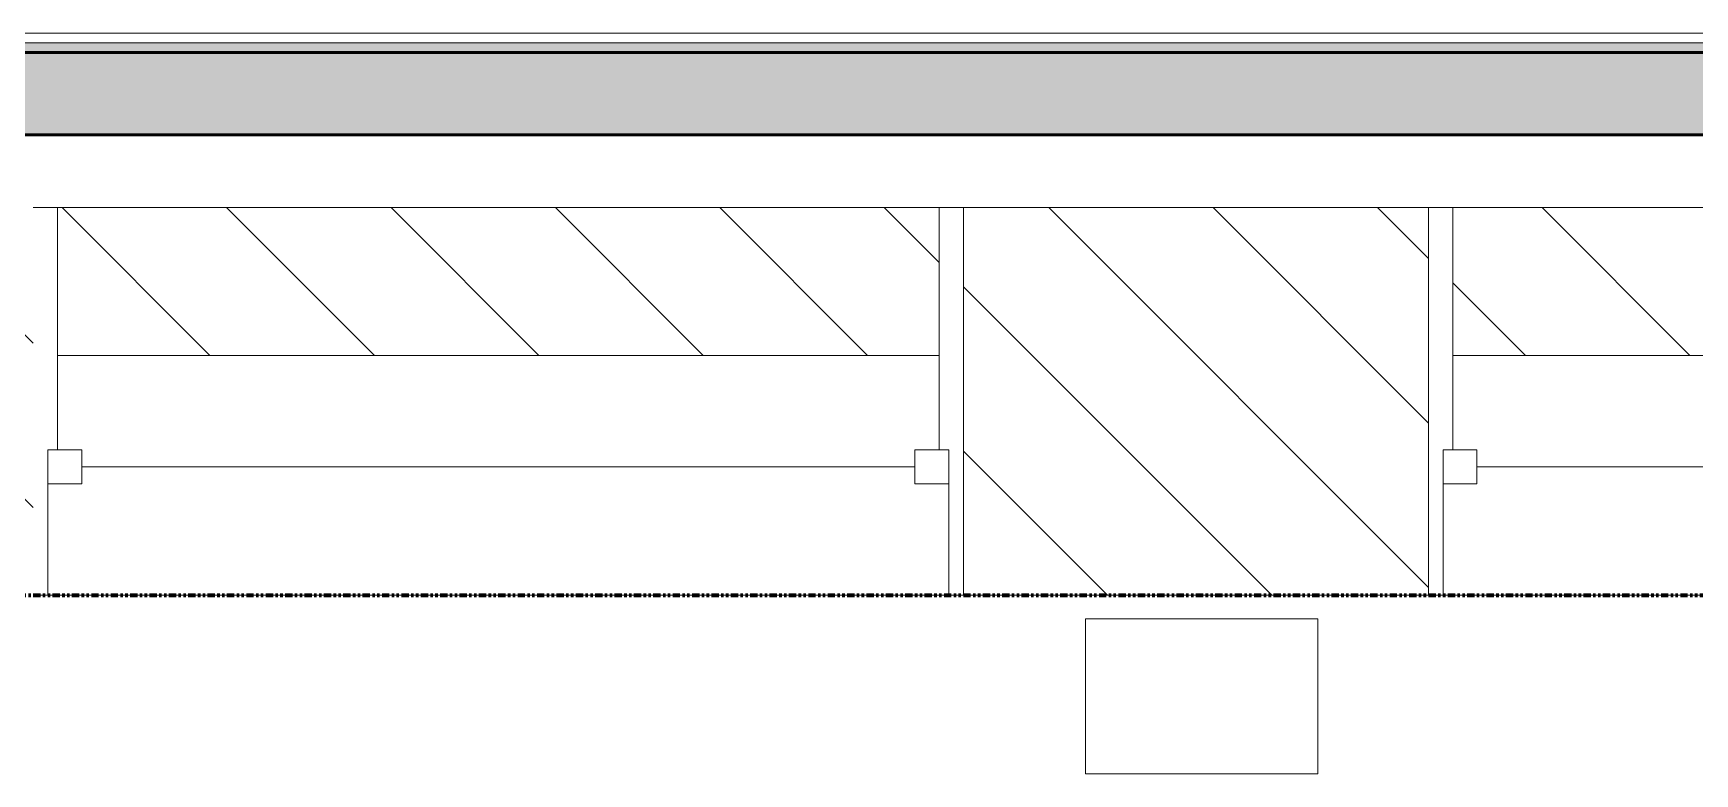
# Model space of a CAD drawing. Header units: inches. Extents: x -897 to 1409, y -1054 to 924.
# Drawn here: x 213.3 to 299, y -252.5 to -214.2 of the extents above; entities that cross this region are included whole.
import ezdxf

# ---------------------------------------------------------------- set-up
doc = ezdxf.new("R2010")
doc.units = ezdxf.units.IN
doc.header["$MEASUREMENT"] = 0
doc.linetypes.add('Double Dash 3_8_', pattern=[1, 0.375, -0.125, 0.125, -0.125, 0.125, -0.125])
for name, color, linetype, lineweight in [('A-DETL', 90, 'Continuous', 13), ('A-GLAZ', 151, 'Continuous', 13), ('A-WALL', 113, 'Continuous', 13), ('A-WALL-PATT', 111, 'Continuous', 13), ('I-WALL', 2, 'Continuous', 13), ('M-EQPM', 50, 'Continuous', 13), ('Q-SPCQ', 91, 'Continuous', 13)]:
    doc.layers.add(name, color=color, linetype=linetype, lineweight=lineweight)
pattern_1 = [(135, (0, 0), (-4.24264, -4.24264), [])]

# ---------------------------------------------------------------- blocks, each defined once
blk = doc.blocks.new('Double Hung - 48_ x 88_-2956991-7TH FLOOR TELECOM PLAN')
at = {"layer": 'A-GLAZ', "color": 133, "lineweight": 20}
for p, q in [((-22.75, 10), (-24, 10)), ((-22.75, 10), (-22.75, -2.5)), ((22.75, 10), (24, 10)), ((22.75, -2.5), (22.75, 10)), ((-23.25, -2.5), (-21.5, -2.5)), ((-23.25, -4.25), (-23.25, -2.5)), ((-23.25, -2.5), (-22.75, -2.5)), ((-23.25, -2.5), (-23.25, -10)), ((-21.5, -4.25), (-21.5, -2.5)), ((21.5, -4.25), (21.5, -2.5)), ((23.25, -2.5), (21.5, -2.5)), ((22.75, -2.5), (23.25, -2.5)), ((23.25, -4.25), (23.25, -2.5)), ((23.25, -2.5), (23.25, -10)), ((-21.5, -3.375), (21.5, -3.375)), ((-23.25, -4.25), (-21.5, -4.25)), ((23.25, -4.25), (21.5, -4.25)), ((-24, -10), (-23.25, -10)), ((24, -10), (23.25, -10))]:
    blk.add_line(p, q, dxfattribs=at)
blk = doc.blocks.new('Mirror with Frame - Women 715-2730566-7TH FLOOR TELECOM PLAN')
at = {"layer": 'Q-SPCQ', "lineweight": 9}
for p, q in [((-70.662, 0.75), (72.588, 0.75)), ((72.588, 0.25), (-70.662, 0.25))]:
    blk.add_line(p, q, dxfattribs=at)
blk = doc.blocks.new('Exterior Ducts - Exterior Ducts-3175280-7TH FLOOR TELECOM PLAN')
at = {"layer": 'M-EQPM', "color": 53, "lineweight": 9}
for p, q in [((279.57, -244.452), (267.57, -244.452)), ((267.57, -244.452), (267.57, -252.452)), ((279.57, -252.452), (279.57, -244.452)), ((267.57, -252.452), (279.57, -252.452))]:
    blk.add_line(p, q, dxfattribs=at)

msp = doc.modelspace()

# ---------------------------------------------------------------- hatches: boundary and pattern name
at = {"layer": 'A-WALL-PATT', "lineweight": 5}
msp.add_hatch(color=9, dxfattribs=at).paths.add_polyline_path([(348.93, -215.244), (349.43, -215.244), (349.43, -214.744), (205.648, -214.744), (205.648, -215.244), (348.68, -215.244)], flags=0)
at = {"layer": 'A-WALL-PATT'}
msp.add_hatch(color=253, dxfattribs=at).paths.add_polyline_path([(349.43, -219.494), (349.43, -215.244), (205.148, -215.244), (205.148, -219.494), (335.142, -219.494)], flags=0)
at = {"layer": 'A-WALL-PATT', "lineweight": 9}
h = msp.add_hatch(dxfattribs=at)
h.set_pattern_fill('FP_1', color=53, style=0, pattern_type=2)
h.set_pattern_definition(pattern_1)
h.paths.add_polyline_path([(627.18, -243.244), (633.398, -243.244), (633.398, -223.244), (585.274, -223.244), (585.274, -243.244), (612.714, -243.244)], flags=0)
h.paths.add_polyline_path([(537.274, -243.244), (537.274, -223.244), (513.274, -223.244), (513.274, -243.244)], flags=0)
h.paths.add_polyline_path([(454.102, -243.244), (465.274, -243.244), (465.274, -223.244), (441.274, -223.244), (441.274, -243.244)], flags=0)
h.paths.add_polyline_path([(393.274, -243.244), (393.274, -223.244), (333.274, -223.244), (333.274, -243.244), (374.795, -243.244)], flags=0)
h.paths.add_polyline_path([(285.274, -243.244), (285.274, -223.244), (261.274, -223.244), (261.274, -243.244)], flags=0)
h.paths.add_polyline_path([(213.274, -243.244), (213.274, -223.244), (189.274, -223.244), (189.274, -243.244)], flags=0)
h.paths.add_polyline_path([(141.274, -243.244), (141.274, -223.244), (125.273, -223.244), (125.273, -243.244)], flags=0)
h = msp.add_hatch(dxfattribs=at)
h.set_pattern_fill('FP_1', color=53, style=0, pattern_type=2)
h.set_pattern_definition(pattern_1)
h.paths.add_polyline_path([(260.024, -230.869), (260.024, -223.244), (214.524, -223.244), (214.524, -230.869), (255.836, -230.869)], flags=0)
h = msp.add_hatch(dxfattribs=at)
h.set_pattern_fill('FP_1', color=53, style=0, pattern_type=2)
h.set_pattern_definition(pattern_1)
h.paths.add_polyline_path([(332.024, -230.869), (332.024, -223.244), (286.524, -223.244), (286.524, -230.869), (315.316, -230.869)], flags=0)

# ---------------------------------------------------------------- linework, layer by layer
at = {"layer": 'A-DETL', "linetype": 'Double Dash 3_8_', "lineweight": 140}
msp.add_line((125.273, -243.244), (934.112, -243.244), dxfattribs=at)
at = {"layer": 'A-WALL', "color": 53, "lineweight": 9}
for p, q in [((213.274, -223.244), (214.524, -223.244)), ((260.024, -223.244), (261.274, -223.244)), ((285.274, -223.244), (286.524, -223.244)), ((261.274, -243.244), (213.274, -243.244)), ((333.274, -243.244), (285.274, -243.244))]:
    msp.add_line(p, q, dxfattribs=at)
at = {"layer": 'A-WALL', "color": 133, "lineweight": 20}
for p, q in [((260.024, -223.244), (214.524, -223.244)), ((214.524, -223.244), (214.524, -230.869)), ((260.024, -230.869), (260.024, -223.244)), ((285.274, -223.244), (261.274, -223.244)), ((261.274, -223.244), (261.274, -243.244)), ((285.274, -243.244), (285.274, -223.244)), ((332.024, -223.244), (286.524, -223.244)), ((286.524, -223.244), (286.524, -230.869)), ((214.524, -230.869), (260.024, -230.869)), ((286.524, -230.869), (332.024, -230.869)), ((261.274, -243.244), (285.274, -243.244))]:
    msp.add_line(p, q, dxfattribs=at)
at = {"layer": 'I-WALL', "color": 213, "lineweight": 50}
for p, q in [((349.43, -215.244), (205.148, -215.244)), ((205.648, -215.244), (349.43, -215.244)), ((205.148, -219.494), (349.43, -219.494))]:
    msp.add_line(p, q, dxfattribs=at)

# ---------------------------------------------------------------- block references
at = {"color": 53, "lineweight": 9}
for name, p in [('Mirror with Frame - Women 715-2730566-7TH FLOOR TELECOM PLAN', (276.342, -214.994)), ('Double Hung - 48_ x 88_-2956991-7TH FLOOR TELECOM PLAN', (237.274, -233.244)), ('Double Hung - 48_ x 88_-2956991-7TH FLOOR TELECOM PLAN', (309.274, -233.244)), ('Exterior Ducts - Exterior Ducts-3175280-7TH FLOOR TELECOM PLAN', (0, 0))]:
    msp.add_blockref(name, p, dxfattribs=at)

doc.saveas('drawing.dxf')
